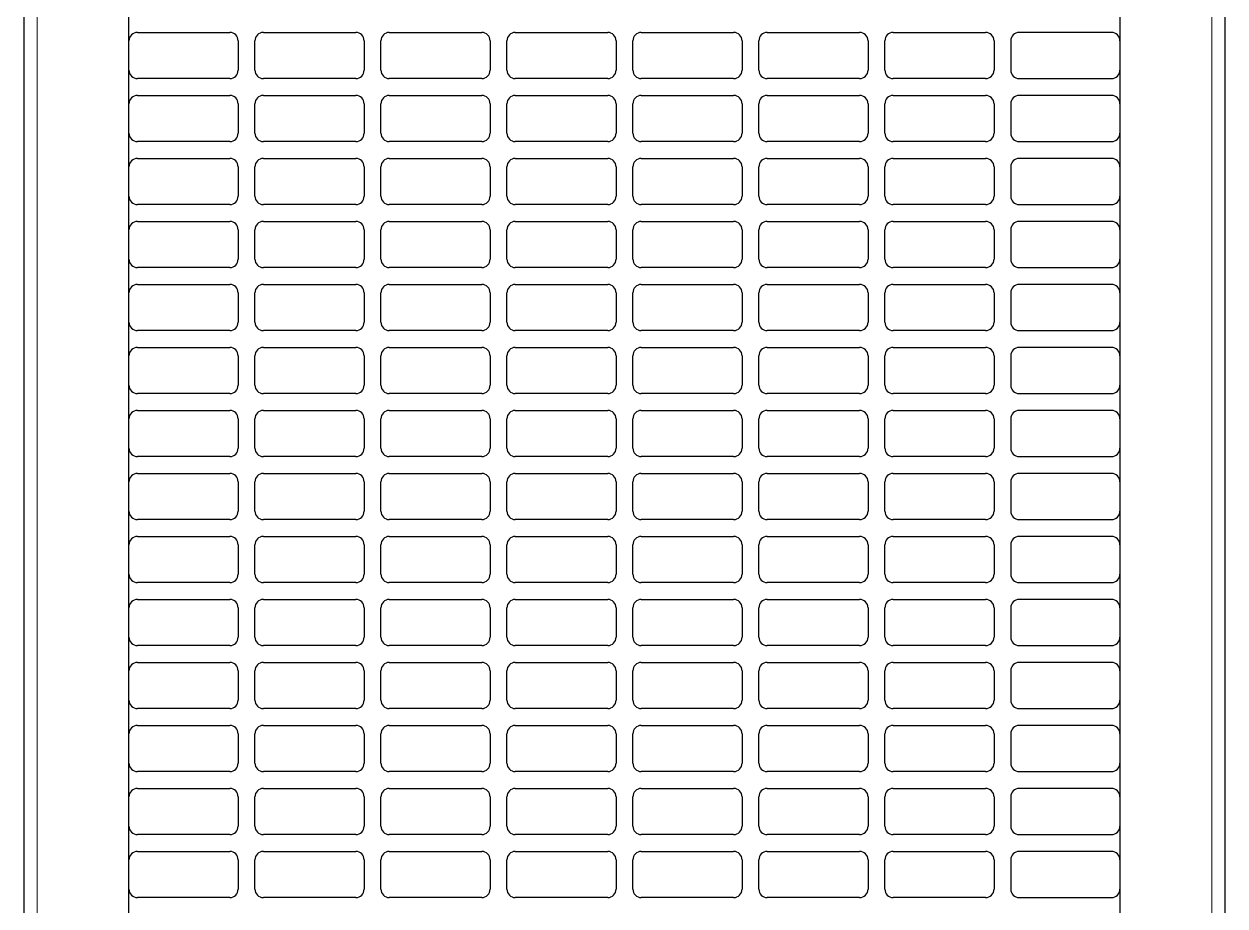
# Model space of a CAD drawing. Header units: millimetres. Extents: x -431 to 638, y -14 to 1990.
# Drawn here: x 287.8 to 573.8, y 1449.2 to 1659.2 of the extents above; entities that cross this region are included whole.
import ezdxf

# ---------------------------------------------------------------- set-up
doc = ezdxf.new("R2010")
doc.units = ezdxf.units.MM

msp = doc.modelspace()

# ---------------------------------------------------------------- linework, layer by layer
at = {"color": 7, "linetype": 'Continuous', "lineweight": 25}
for p, q in [((287.77, 159.16), (287.77, 1842.16)), ((573.77, 1842.16), (573.77, 159.16)), ((312.77, 159.16), (312.77, 1812.96)), ((548.77, 1812.96), (548.77, 159.16)), ((314.77, 1657.16), (336.77, 1657.16)), ((344.77, 1657.16), (366.77, 1657.16)), ((374.77, 1657.16), (396.77, 1657.16)), ((404.77, 1657.16), (426.77, 1657.16)), ((434.77, 1657.16), (456.77, 1657.16)), ((464.77, 1657.16), (486.77, 1657.16)), ((494.77, 1657.16), (516.77, 1657.16)), ((546.77, 1657.16), (524.77, 1657.16)), ((338.77, 1655.16), (338.77, 1648.16)), ((342.77, 1648.16), (342.77, 1655.16)), ((368.77, 1655.16), (368.77, 1648.16)), ((372.77, 1648.16), (372.77, 1655.16)), ((398.77, 1655.16), (398.77, 1648.16)), ((402.77, 1648.16), (402.77, 1655.16)), ((428.77, 1655.16), (428.77, 1648.16)), ((432.77, 1648.16), (432.77, 1655.16)), ((458.77, 1655.16), (458.77, 1648.16)), ((462.77, 1648.16), (462.77, 1655.16)), ((488.77, 1655.16), (488.77, 1648.16)), ((492.77, 1648.16), (492.77, 1655.16)), ((518.77, 1655.16), (518.77, 1648.16)), ((522.77, 1655.16), (522.77, 1648.16)), ((336.77, 1646.16), (314.77, 1646.16)), ((366.77, 1646.16), (344.77, 1646.16)), ((396.77, 1646.16), (374.77, 1646.16)), ((426.77, 1646.16), (404.77, 1646.16)), ((456.77, 1646.16), (434.77, 1646.16)), ((486.77, 1646.16), (464.77, 1646.16)), ((516.77, 1646.16), (494.77, 1646.16)), ((524.77, 1646.16), (546.77, 1646.16)), ((314.77, 1642.16), (336.77, 1642.16)), ((344.77, 1642.16), (366.77, 1642.16)), ((374.77, 1642.16), (396.77, 1642.16)), ((404.77, 1642.16), (426.77, 1642.16)), ((434.77, 1642.16), (456.77, 1642.16)), ((464.77, 1642.16), (486.77, 1642.16)), ((494.77, 1642.16), (516.77, 1642.16)), ((546.77, 1642.16), (524.77, 1642.16)), ((338.77, 1640.16), (338.77, 1633.16)), ((342.77, 1633.16), (342.77, 1640.16)), ((368.77, 1640.16), (368.77, 1633.16)), ((372.77, 1633.16), (372.77, 1640.16)), ((398.77, 1640.16), (398.77, 1633.16)), ((402.77, 1633.16), (402.77, 1640.16)), ((428.77, 1640.16), (428.77, 1633.16)), ((432.77, 1633.16), (432.77, 1640.16)), ((458.77, 1640.16), (458.77, 1633.16)), ((462.77, 1633.16), (462.77, 1640.16)), ((488.77, 1640.16), (488.77, 1633.16)), ((492.77, 1633.16), (492.77, 1640.16)), ((518.77, 1640.16), (518.77, 1633.16)), ((522.77, 1640.16), (522.77, 1633.16)), ((336.77, 1631.16), (314.77, 1631.16)), ((366.77, 1631.16), (344.77, 1631.16)), ((396.77, 1631.16), (374.77, 1631.16)), ((426.77, 1631.16), (404.77, 1631.16)), ((456.77, 1631.16), (434.77, 1631.16)), ((486.77, 1631.16), (464.77, 1631.16)), ((516.77, 1631.16), (494.77, 1631.16)), ((524.77, 1631.16), (546.77, 1631.16)), ((314.77, 1627.16), (336.77, 1627.16)), ((338.77, 1625.16), (338.77, 1618.16)), ((342.77, 1618.16), (342.77, 1625.16)), ((344.77, 1627.16), (366.77, 1627.16)), ((368.77, 1625.16), (368.77, 1618.16)), ((372.77, 1618.16), (372.77, 1625.16)), ((374.77, 1627.16), (396.77, 1627.16)), ((398.77, 1625.16), (398.77, 1618.16)), ((402.77, 1618.16), (402.77, 1625.16)), ((404.77, 1627.16), (426.77, 1627.16)), ((428.77, 1625.16), (428.77, 1618.16)), ((432.77, 1618.16), (432.77, 1625.16)), ((434.77, 1627.16), (456.77, 1627.16)), ((458.77, 1625.16), (458.77, 1618.16)), ((462.77, 1618.16), (462.77, 1625.16)), ((464.77, 1627.16), (486.77, 1627.16)), ((488.77, 1625.16), (488.77, 1618.16)), ((492.77, 1618.16), (492.77, 1625.16)), ((494.77, 1627.16), (516.77, 1627.16)), ((518.77, 1625.16), (518.77, 1618.16)), ((522.77, 1625.16), (522.77, 1618.16)), ((546.77, 1627.16), (524.77, 1627.16)), ((336.77, 1616.16), (314.77, 1616.16)), ((366.77, 1616.16), (344.77, 1616.16)), ((396.77, 1616.16), (374.77, 1616.16)), ((426.77, 1616.16), (404.77, 1616.16)), ((456.77, 1616.16), (434.77, 1616.16)), ((486.77, 1616.16), (464.77, 1616.16)), ((516.77, 1616.16), (494.77, 1616.16)), ((524.77, 1616.16), (546.77, 1616.16)), ((314.77, 1612.16), (336.77, 1612.16)), ((344.77, 1612.16), (366.77, 1612.16)), ((374.77, 1612.16), (396.77, 1612.16)), ((404.77, 1612.16), (426.77, 1612.16)), ((434.77, 1612.16), (456.77, 1612.16)), ((464.77, 1612.16), (486.77, 1612.16)), ((494.77, 1612.16), (516.77, 1612.16)), ((546.77, 1612.16), (524.77, 1612.16)), ((338.77, 1610.16), (338.77, 1603.16)), ((342.77, 1603.16), (342.77, 1610.16)), ((368.77, 1610.16), (368.77, 1603.16)), ((372.77, 1603.16), (372.77, 1610.16)), ((398.77, 1610.16), (398.77, 1603.16)), ((402.77, 1603.16), (402.77, 1610.16)), ((428.77, 1610.16), (428.77, 1603.16)), ((432.77, 1603.16), (432.77, 1610.16)), ((458.77, 1610.16), (458.77, 1603.16)), ((462.77, 1603.16), (462.77, 1610.16)), ((488.77, 1610.16), (488.77, 1603.16)), ((492.77, 1603.16), (492.77, 1610.16)), ((518.77, 1610.16), (518.77, 1603.16)), ((522.77, 1610.16), (522.77, 1603.16)), ((336.77, 1601.16), (314.77, 1601.16)), ((366.77, 1601.16), (344.77, 1601.16)), ((396.77, 1601.16), (374.77, 1601.16)), ((426.77, 1601.16), (404.77, 1601.16)), ((456.77, 1601.16), (434.77, 1601.16)), ((486.77, 1601.16), (464.77, 1601.16)), ((516.77, 1601.16), (494.77, 1601.16)), ((524.77, 1601.16), (546.77, 1601.16)), ((314.77, 1597.16), (336.77, 1597.16)), ((344.77, 1597.16), (366.77, 1597.16)), ((374.77, 1597.16), (396.77, 1597.16)), ((404.77, 1597.16), (426.77, 1597.16)), ((434.77, 1597.16), (456.77, 1597.16)), ((464.77, 1597.16), (486.77, 1597.16)), ((494.77, 1597.16), (516.77, 1597.16)), ((546.77, 1597.16), (524.77, 1597.16)), ((338.77, 1595.16), (338.77, 1588.16)), ((342.77, 1588.16), (342.77, 1595.16)), ((368.77, 1595.16), (368.77, 1588.16)), ((372.77, 1588.16), (372.77, 1595.16)), ((398.77, 1595.16), (398.77, 1588.16)), ((402.77, 1588.16), (402.77, 1595.16)), ((428.77, 1595.16), (428.77, 1588.16)), ((432.77, 1588.16), (432.77, 1595.16)), ((458.77, 1595.16), (458.77, 1588.16)), ((462.77, 1588.16), (462.77, 1595.16)), ((488.77, 1595.16), (488.77, 1588.16)), ((492.77, 1588.16), (492.77, 1595.16)), ((518.77, 1595.16), (518.77, 1588.16)), ((522.77, 1595.16), (522.77, 1588.16)), ((336.77, 1586.16), (314.77, 1586.16)), ((366.77, 1586.16), (344.77, 1586.16)), ((396.77, 1586.16), (374.77, 1586.16)), ((426.77, 1586.16), (404.77, 1586.16)), ((456.77, 1586.16), (434.77, 1586.16)), ((486.77, 1586.16), (464.77, 1586.16)), ((516.77, 1586.16), (494.77, 1586.16)), ((524.77, 1586.16), (546.77, 1586.16)), ((314.77, 1582.16), (336.77, 1582.16)), ((344.77, 1582.16), (366.77, 1582.16)), ((374.77, 1582.16), (396.77, 1582.16)), ((404.77, 1582.16), (426.77, 1582.16)), ((434.77, 1582.16), (456.77, 1582.16)), ((464.77, 1582.16), (486.77, 1582.16)), ((494.77, 1582.16), (516.77, 1582.16)), ((546.77, 1582.16), (524.77, 1582.16)), ((338.77, 1580.16), (338.77, 1573.16)), ((342.77, 1573.16), (342.77, 1580.16)), ((368.77, 1580.16), (368.77, 1573.16)), ((372.77, 1573.16), (372.77, 1580.16)), ((398.77, 1580.16), (398.77, 1573.16)), ((402.77, 1573.16), (402.77, 1580.16)), ((428.77, 1580.16), (428.77, 1573.16)), ((432.77, 1573.16), (432.77, 1580.16)), ((458.77, 1580.16), (458.77, 1573.16)), ((462.77, 1573.16), (462.77, 1580.16)), ((488.77, 1580.16), (488.77, 1573.16)), ((492.77, 1573.16), (492.77, 1580.16)), ((518.77, 1580.16), (518.77, 1573.16)), ((522.77, 1580.16), (522.77, 1573.16)), ((336.77, 1571.16), (314.77, 1571.16)), ((366.77, 1571.16), (344.77, 1571.16)), ((396.77, 1571.16), (374.77, 1571.16)), ((426.77, 1571.16), (404.77, 1571.16)), ((456.77, 1571.16), (434.77, 1571.16)), ((486.77, 1571.16), (464.77, 1571.16)), ((516.77, 1571.16), (494.77, 1571.16)), ((524.77, 1571.16), (546.77, 1571.16)), ((314.77, 1567.16), (336.77, 1567.16)), ((338.77, 1565.16), (338.77, 1558.16)), ((342.77, 1558.16), (342.77, 1565.16)), ((344.77, 1567.16), (366.77, 1567.16)), ((368.77, 1565.16), (368.77, 1558.16)), ((372.77, 1558.16), (372.77, 1565.16)), ((374.77, 1567.16), (396.77, 1567.16)), ((398.77, 1565.16), (398.77, 1558.16)), ((402.77, 1558.16), (402.77, 1565.16)), ((404.77, 1567.16), (426.77, 1567.16)), ((428.77, 1565.16), (428.77, 1558.16)), ((432.77, 1558.16), (432.77, 1565.16)), ((434.77, 1567.16), (456.77, 1567.16)), ((458.77, 1565.16), (458.77, 1558.16)), ((462.77, 1558.16), (462.77, 1565.16)), ((464.77, 1567.16), (486.77, 1567.16)), ((488.77, 1565.16), (488.77, 1558.16)), ((492.77, 1558.16), (492.77, 1565.16)), ((494.77, 1567.16), (516.77, 1567.16)), ((518.77, 1565.16), (518.77, 1558.16)), ((522.77, 1565.16), (522.77, 1558.16)), ((546.77, 1567.16), (524.77, 1567.16)), ((336.77, 1556.16), (314.77, 1556.16)), ((366.77, 1556.16), (344.77, 1556.16)), ((396.77, 1556.16), (374.77, 1556.16)), ((426.77, 1556.16), (404.77, 1556.16)), ((456.77, 1556.16), (434.77, 1556.16)), ((486.77, 1556.16), (464.77, 1556.16)), ((516.77, 1556.16), (494.77, 1556.16)), ((524.77, 1556.16), (546.77, 1556.16)), ((314.77, 1552.16), (336.77, 1552.16)), ((338.77, 1550.16), (338.77, 1543.16)), ((342.77, 1543.16), (342.77, 1550.16)), ((344.77, 1552.16), (366.77, 1552.16)), ((368.77, 1550.16), (368.77, 1543.16)), ((372.77, 1543.16), (372.77, 1550.16)), ((374.77, 1552.16), (396.77, 1552.16)), ((398.77, 1550.16), (398.77, 1543.16)), ((402.77, 1543.16), (402.77, 1550.16)), ((404.77, 1552.16), (426.77, 1552.16)), ((428.77, 1550.16), (428.77, 1543.16)), ((432.77, 1543.16), (432.77, 1550.16)), ((434.77, 1552.16), (456.77, 1552.16)), ((458.77, 1550.16), (458.77, 1543.16)), ((462.77, 1543.16), (462.77, 1550.16)), ((464.77, 1552.16), (486.77, 1552.16)), ((488.77, 1550.16), (488.77, 1543.16)), ((492.77, 1543.16), (492.77, 1550.16)), ((494.77, 1552.16), (516.77, 1552.16)), ((518.77, 1550.16), (518.77, 1543.16)), ((522.77, 1550.16), (522.77, 1543.16)), ((546.77, 1552.16), (524.77, 1552.16)), ((336.77, 1541.16), (314.77, 1541.16)), ((366.77, 1541.16), (344.77, 1541.16)), ((396.77, 1541.16), (374.77, 1541.16)), ((426.77, 1541.16), (404.77, 1541.16)), ((456.77, 1541.16), (434.77, 1541.16)), ((486.77, 1541.16), (464.77, 1541.16)), ((516.77, 1541.16), (494.77, 1541.16)), ((524.77, 1541.16), (546.77, 1541.16)), ((314.77, 1537.16), (336.77, 1537.16)), ((344.77, 1537.16), (366.77, 1537.16)), ((374.77, 1537.16), (396.77, 1537.16)), ((404.77, 1537.16), (426.77, 1537.16)), ((434.77, 1537.16), (456.77, 1537.16)), ((464.77, 1537.16), (486.77, 1537.16)), ((494.77, 1537.16), (516.77, 1537.16)), ((546.77, 1537.16), (524.77, 1537.16)), ((338.77, 1535.16), (338.77, 1528.16)), ((342.77, 1528.16), (342.77, 1535.16)), ((368.77, 1535.16), (368.77, 1528.16)), ((372.77, 1528.16), (372.77, 1535.16)), ((398.77, 1535.16), (398.77, 1528.16)), ((402.77, 1528.16), (402.77, 1535.16)), ((428.77, 1535.16), (428.77, 1528.16)), ((432.77, 1528.16), (432.77, 1535.16)), ((458.77, 1535.16), (458.77, 1528.16)), ((462.77, 1528.16), (462.77, 1535.16)), ((488.77, 1535.16), (488.77, 1528.16)), ((492.77, 1528.16), (492.77, 1535.16)), ((518.77, 1535.16), (518.77, 1528.16)), ((522.77, 1535.16), (522.77, 1528.16)), ((336.77, 1526.16), (314.77, 1526.16)), ((366.77, 1526.16), (344.77, 1526.16)), ((396.77, 1526.16), (374.77, 1526.16)), ((426.77, 1526.16), (404.77, 1526.16)), ((456.77, 1526.16), (434.77, 1526.16)), ((486.77, 1526.16), (464.77, 1526.16)), ((516.77, 1526.16), (494.77, 1526.16)), ((524.77, 1526.16), (546.77, 1526.16)), ((314.77, 1522.16), (336.77, 1522.16)), ((344.77, 1522.16), (366.77, 1522.16)), ((374.77, 1522.16), (396.77, 1522.16)), ((404.77, 1522.16), (426.77, 1522.16)), ((434.77, 1522.16), (456.77, 1522.16)), ((464.77, 1522.16), (486.77, 1522.16)), ((494.77, 1522.16), (516.77, 1522.16)), ((546.77, 1522.16), (524.77, 1522.16)), ((338.77, 1520.16), (338.77, 1513.16)), ((342.77, 1513.16), (342.77, 1520.16)), ((368.77, 1520.16), (368.77, 1513.16)), ((372.77, 1513.16), (372.77, 1520.16)), ((398.77, 1520.16), (398.77, 1513.16)), ((402.77, 1513.16), (402.77, 1520.16)), ((428.77, 1520.16), (428.77, 1513.16)), ((432.77, 1513.16), (432.77, 1520.16)), ((458.77, 1520.16), (458.77, 1513.16)), ((462.77, 1513.16), (462.77, 1520.16)), ((488.77, 1520.16), (488.77, 1513.16)), ((492.77, 1513.16), (492.77, 1520.16)), ((518.77, 1520.16), (518.77, 1513.16)), ((522.77, 1520.16), (522.77, 1513.16)), ((336.77, 1511.16), (314.77, 1511.16)), ((366.77, 1511.16), (344.77, 1511.16)), ((396.77, 1511.16), (374.77, 1511.16)), ((426.77, 1511.16), (404.77, 1511.16)), ((456.77, 1511.16), (434.77, 1511.16)), ((486.77, 1511.16), (464.77, 1511.16)), ((516.77, 1511.16), (494.77, 1511.16)), ((524.77, 1511.16), (546.77, 1511.16)), ((314.77, 1507.16), (336.77, 1507.16)), ((338.77, 1505.16), (338.77, 1498.16)), ((342.77, 1498.16), (342.77, 1505.16)), ((344.77, 1507.16), (366.77, 1507.16)), ((368.77, 1505.16), (368.77, 1498.16)), ((372.77, 1498.16), (372.77, 1505.16)), ((374.77, 1507.16), (396.77, 1507.16)), ((398.77, 1505.16), (398.77, 1498.16)), ((402.77, 1498.16), (402.77, 1505.16)), ((404.77, 1507.16), (426.77, 1507.16)), ((428.77, 1505.16), (428.77, 1498.16)), ((432.77, 1498.16), (432.77, 1505.16)), ((434.77, 1507.16), (456.77, 1507.16)), ((458.77, 1505.16), (458.77, 1498.16)), ((462.77, 1498.16), (462.77, 1505.16)), ((464.77, 1507.16), (486.77, 1507.16)), ((488.77, 1505.16), (488.77, 1498.16)), ((492.77, 1498.16), (492.77, 1505.16)), ((494.77, 1507.16), (516.77, 1507.16)), ((518.77, 1505.16), (518.77, 1498.16)), ((522.77, 1505.16), (522.77, 1498.16)), ((546.77, 1507.16), (524.77, 1507.16)), ((336.77, 1496.16), (314.77, 1496.16)), ((366.77, 1496.16), (344.77, 1496.16)), ((396.77, 1496.16), (374.77, 1496.16)), ((426.77, 1496.16), (404.77, 1496.16)), ((456.77, 1496.16), (434.77, 1496.16)), ((486.77, 1496.16), (464.77, 1496.16)), ((516.77, 1496.16), (494.77, 1496.16)), ((524.77, 1496.16), (546.77, 1496.16)), ((314.77, 1492.16), (336.77, 1492.16)), ((338.77, 1490.16), (338.77, 1483.16)), ((342.77, 1483.16), (342.77, 1490.16)), ((344.77, 1492.16), (366.77, 1492.16)), ((368.77, 1490.16), (368.77, 1483.16)), ((372.77, 1483.16), (372.77, 1490.16)), ((374.77, 1492.16), (396.77, 1492.16)), ((398.77, 1490.16), (398.77, 1483.16)), ((402.77, 1483.16), (402.77, 1490.16)), ((404.77, 1492.16), (426.77, 1492.16)), ((428.77, 1490.16), (428.77, 1483.16)), ((432.77, 1483.16), (432.77, 1490.16)), ((434.77, 1492.16), (456.77, 1492.16)), ((458.77, 1490.16), (458.77, 1483.16)), ((462.77, 1483.16), (462.77, 1490.16)), ((464.77, 1492.16), (486.77, 1492.16)), ((488.77, 1490.16), (488.77, 1483.16)), ((492.77, 1483.16), (492.77, 1490.16)), ((494.77, 1492.16), (516.77, 1492.16)), ((518.77, 1490.16), (518.77, 1483.16)), ((522.77, 1490.16), (522.77, 1483.16)), ((546.77, 1492.16), (524.77, 1492.16)), ((336.77, 1481.16), (314.77, 1481.16)), ((366.77, 1481.16), (344.77, 1481.16)), ((396.77, 1481.16), (374.77, 1481.16)), ((426.77, 1481.16), (404.77, 1481.16)), ((456.77, 1481.16), (434.77, 1481.16)), ((486.77, 1481.16), (464.77, 1481.16)), ((516.77, 1481.16), (494.77, 1481.16)), ((524.77, 1481.16), (546.77, 1481.16)), ((314.77, 1477.16), (336.77, 1477.16)), ((344.77, 1477.16), (366.77, 1477.16)), ((374.77, 1477.16), (396.77, 1477.16)), ((404.77, 1477.16), (426.77, 1477.16)), ((434.77, 1477.16), (456.77, 1477.16)), ((464.77, 1477.16), (486.77, 1477.16)), ((494.77, 1477.16), (516.77, 1477.16)), ((546.77, 1477.16), (524.77, 1477.16)), ((338.77, 1475.16), (338.77, 1468.16)), ((342.77, 1468.16), (342.77, 1475.16)), ((368.77, 1475.16), (368.77, 1468.16)), ((372.77, 1468.16), (372.77, 1475.16)), ((398.77, 1475.16), (398.77, 1468.16)), ((402.77, 1468.16), (402.77, 1475.16)), ((428.77, 1475.16), (428.77, 1468.16)), ((432.77, 1468.16), (432.77, 1475.16)), ((458.77, 1475.16), (458.77, 1468.16)), ((462.77, 1468.16), (462.77, 1475.16)), ((488.77, 1475.16), (488.77, 1468.16)), ((492.77, 1468.16), (492.77, 1475.16)), ((518.77, 1475.16), (518.77, 1468.16)), ((522.77, 1475.16), (522.77, 1468.16)), ((336.77, 1466.16), (314.77, 1466.16)), ((366.77, 1466.16), (344.77, 1466.16)), ((396.77, 1466.16), (374.77, 1466.16)), ((426.77, 1466.16), (404.77, 1466.16)), ((456.77, 1466.16), (434.77, 1466.16)), ((486.77, 1466.16), (464.77, 1466.16)), ((516.77, 1466.16), (494.77, 1466.16)), ((524.77, 1466.16), (546.77, 1466.16)), ((314.77, 1462.16), (336.77, 1462.16)), ((344.77, 1462.16), (366.77, 1462.16)), ((374.77, 1462.16), (396.77, 1462.16)), ((404.77, 1462.16), (426.77, 1462.16)), ((434.77, 1462.16), (456.77, 1462.16)), ((464.77, 1462.16), (486.77, 1462.16)), ((494.77, 1462.16), (516.77, 1462.16)), ((546.77, 1462.16), (524.77, 1462.16)), ((338.77, 1460.16), (338.77, 1453.16)), ((342.77, 1453.16), (342.77, 1460.16)), ((368.77, 1460.16), (368.77, 1453.16)), ((372.77, 1453.16), (372.77, 1460.16)), ((398.77, 1460.16), (398.77, 1453.16)), ((402.77, 1453.16), (402.77, 1460.16)), ((428.77, 1460.16), (428.77, 1453.16)), ((432.77, 1453.16), (432.77, 1460.16)), ((458.77, 1460.16), (458.77, 1453.16)), ((462.77, 1453.16), (462.77, 1460.16)), ((488.77, 1460.16), (488.77, 1453.16)), ((492.77, 1453.16), (492.77, 1460.16)), ((518.77, 1460.16), (518.77, 1453.16)), ((522.77, 1460.16), (522.77, 1453.16)), ((336.77, 1451.16), (314.77, 1451.16)), ((366.77, 1451.16), (344.77, 1451.16)), ((396.77, 1451.16), (374.77, 1451.16)), ((426.77, 1451.16), (404.77, 1451.16)), ((456.77, 1451.16), (434.77, 1451.16)), ((486.77, 1451.16), (464.77, 1451.16)), ((516.77, 1451.16), (494.77, 1451.16)), ((524.77, 1451.16), (546.77, 1451.16))]:
    msp.add_line(p, q, dxfattribs=at)
at = {"color": 8, "linetype": 'Continuous', "lineweight": 18}
for p, q in [((290.87, 159.16), (290.87, 1812.96)), ((570.67, 1812.96), (570.67, 159.16))]:
    msp.add_line(p, q, dxfattribs=at)
at = {"color": 7, "linetype": 'Continuous', "lineweight": 25}
for centre, start, end in [((314.77, 1655.16), 90, 180), ((336.77, 1655.16), 0, 90), ((344.77, 1655.16), 90, 180), ((366.77, 1655.16), 0, 90), ((374.77, 1655.16), 90, 180), ((396.77, 1655.16), 0, 90), ((404.77, 1655.16), 90, 180), ((426.77, 1655.16), 0, 90), ((434.77, 1655.16), 90, 180), ((456.77, 1655.16), 0, 90), ((464.77, 1655.16), 90, 180), ((486.77, 1655.16), 0, 90), ((494.77, 1655.16), 90, 180), ((516.77, 1655.16), 0, 90), ((524.77, 1655.16), 90, 180), ((546.77, 1655.16), 0, 90), ((314.77, 1648.16), 180, 270), ((336.77, 1648.16), 270, 0), ((344.77, 1648.16), 180, 270), ((366.77, 1648.16), 270, 360), ((374.77, 1648.16), 180, 270), ((396.77, 1648.16), 270, 360), ((404.77, 1648.16), 180, 270), ((426.77, 1648.16), 270, 0), ((434.77, 1648.16), 180, 270), ((456.77, 1648.16), 270, 0), ((464.77, 1648.16), 180, 270), ((486.77, 1648.16), 270, 360), ((494.77, 1648.16), 180, 270), ((516.77, 1648.16), 270, 360), ((524.77, 1648.16), 180, 270), ((546.77, 1648.16), 270, 0), ((314.77, 1640.16), 90, 180), ((336.77, 1640.16), 0, 90), ((344.77, 1640.16), 90, 180), ((366.77, 1640.16), 0, 90), ((374.77, 1640.16), 90, 180), ((396.77, 1640.16), 0, 90), ((404.77, 1640.16), 90, 180), ((426.77, 1640.16), 0, 90), ((434.77, 1640.16), 90, 180), ((456.77, 1640.16), 0, 90), ((464.77, 1640.16), 90, 180), ((486.77, 1640.16), 0, 90), ((494.77, 1640.16), 90, 180), ((516.77, 1640.16), 0, 90), ((524.77, 1640.16), 90, 180), ((546.77, 1640.16), 0, 90), ((314.77, 1633.16), 180, 270), ((336.77, 1633.16), 270, 0), ((344.77, 1633.16), 180, 270), ((366.77, 1633.16), 270, 360), ((374.77, 1633.16), 180, 270), ((396.77, 1633.16), 270, 360), ((404.77, 1633.16), 180, 270), ((426.77, 1633.16), 270, 0), ((434.77, 1633.16), 180, 270), ((456.77, 1633.16), 270, 0), ((464.77, 1633.16), 180, 270), ((486.77, 1633.16), 270, 360), ((494.77, 1633.16), 180, 270), ((516.77, 1633.16), 270, 360), ((524.77, 1633.16), 180, 270), ((546.77, 1633.16), 270, 0), ((314.77, 1625.16), 90, 180), ((336.77, 1625.16), 0, 90), ((344.77, 1625.16), 90, 180), ((366.77, 1625.16), 0, 90), ((374.77, 1625.16), 90, 180), ((396.77, 1625.16), 0, 90), ((404.77, 1625.16), 90, 180), ((426.77, 1625.16), 0, 90), ((434.77, 1625.16), 90, 180), ((456.77, 1625.16), 0, 90), ((464.77, 1625.16), 90, 180), ((486.77, 1625.16), 0, 90), ((494.77, 1625.16), 90, 180), ((516.77, 1625.16), 0, 90), ((524.77, 1625.16), 90, 180), ((546.77, 1625.16), 0, 90), ((314.77, 1618.16), 180, 270), ((336.77, 1618.16), 270, 0), ((344.77, 1618.16), 180, 270), ((366.77, 1618.16), 270, 360), ((374.77, 1618.16), 180, 270), ((396.77, 1618.16), 270, 360), ((404.77, 1618.16), 180, 270), ((426.77, 1618.16), 270, 0), ((434.77, 1618.16), 180, 270), ((456.77, 1618.16), 270, 0), ((464.77, 1618.16), 180, 270), ((486.77, 1618.16), 270, 360), ((494.77, 1618.16), 180, 270), ((516.77, 1618.16), 270, 360), ((524.77, 1618.16), 180, 270), ((546.77, 1618.16), 270, 0), ((314.77, 1610.16), 90, 180), ((336.77, 1610.16), 0, 90), ((344.77, 1610.16), 90, 180), ((366.77, 1610.16), 0, 90), ((374.77, 1610.16), 90, 180), ((396.77, 1610.16), 0, 90), ((404.77, 1610.16), 90, 180), ((426.77, 1610.16), 0, 90), ((434.77, 1610.16), 90, 180), ((456.77, 1610.16), 0, 90), ((464.77, 1610.16), 90, 180), ((486.77, 1610.16), 0, 90), ((494.77, 1610.16), 90, 180), ((516.77, 1610.16), 0, 90), ((524.77, 1610.16), 90, 180), ((546.77, 1610.16), 0, 90), ((314.77, 1603.16), 180, 270), ((336.77, 1603.16), 270, 0), ((344.77, 1603.16), 180, 270), ((366.77, 1603.16), 270, 360), ((374.77, 1603.16), 180, 270), ((396.77, 1603.16), 270, 360), ((404.77, 1603.16), 180, 270), ((426.77, 1603.16), 270, 0), ((434.77, 1603.16), 180, 270), ((456.77, 1603.16), 270, 0), ((464.77, 1603.16), 180, 270), ((486.77, 1603.16), 270, 360), ((494.77, 1603.16), 180, 270), ((516.77, 1603.16), 270, 360), ((524.77, 1603.16), 180, 270), ((546.77, 1603.16), 270, 0), ((314.77, 1595.16), 90, 180), ((336.77, 1595.16), 0, 90), ((344.77, 1595.16), 90, 180), ((366.77, 1595.16), 0, 90), ((374.77, 1595.16), 90, 180), ((396.77, 1595.16), 0, 90), ((404.77, 1595.16), 90, 180), ((426.77, 1595.16), 0, 90), ((434.77, 1595.16), 90, 180), ((456.77, 1595.16), 0, 90), ((464.77, 1595.16), 90, 180), ((486.77, 1595.16), 0, 90), ((494.77, 1595.16), 90, 180), ((516.77, 1595.16), 0, 90), ((524.77, 1595.16), 90, 180), ((546.77, 1595.16), 0, 90), ((314.77, 1588.16), 180, 270), ((336.77, 1588.16), 270, 0), ((344.77, 1588.16), 180, 270), ((366.77, 1588.16), 270, 360), ((374.77, 1588.16), 180, 270), ((396.77, 1588.16), 270, 360), ((404.77, 1588.16), 180, 270), ((426.77, 1588.16), 270, 0), ((434.77, 1588.16), 180, 270), ((456.77, 1588.16), 270, 0), ((464.77, 1588.16), 180, 270), ((486.77, 1588.16), 270, 360), ((494.77, 1588.16), 180, 270), ((516.77, 1588.16), 270, 360), ((524.77, 1588.16), 180, 270), ((546.77, 1588.16), 270, 0), ((314.77, 1580.16), 90, 180), ((336.77, 1580.16), 0, 90), ((344.77, 1580.16), 90, 180), ((366.77, 1580.16), 0, 90), ((374.77, 1580.16), 90, 180), ((396.77, 1580.16), 0, 90), ((404.77, 1580.16), 90, 180), ((426.77, 1580.16), 0, 90), ((434.77, 1580.16), 90, 180), ((456.77, 1580.16), 0, 90), ((464.77, 1580.16), 90, 180), ((486.77, 1580.16), 0, 90), ((494.77, 1580.16), 90, 180), ((516.77, 1580.16), 0, 90), ((524.77, 1580.16), 90, 180), ((546.77, 1580.16), 0, 90), ((314.77, 1573.16), 180, 270), ((336.77, 1573.16), 270, 0), ((344.77, 1573.16), 180, 270), ((366.77, 1573.16), 270, 360), ((374.77, 1573.16), 180, 270), ((396.77, 1573.16), 270, 360), ((404.77, 1573.16), 180, 270), ((426.77, 1573.16), 270, 0), ((434.77, 1573.16), 180, 270), ((456.77, 1573.16), 270, 0), ((464.77, 1573.16), 180, 270), ((486.77, 1573.16), 270, 360), ((494.77, 1573.16), 180, 270), ((516.77, 1573.16), 270, 360), ((524.77, 1573.16), 180, 270), ((546.77, 1573.16), 270, 0), ((314.77, 1565.16), 90, 180), ((336.77, 1565.16), 0, 90), ((344.77, 1565.16), 90, 180), ((366.77, 1565.16), 0, 90), ((374.77, 1565.16), 90, 180), ((396.77, 1565.16), 0, 90), ((404.77, 1565.16), 90, 180), ((426.77, 1565.16), 0, 90), ((434.77, 1565.16), 90, 180), ((456.77, 1565.16), 0, 90), ((464.77, 1565.16), 90, 180), ((486.77, 1565.16), 0, 90), ((494.77, 1565.16), 90, 180), ((516.77, 1565.16), 0, 90), ((524.77, 1565.16), 90, 180), ((546.77, 1565.16), 0, 90), ((314.77, 1558.16), 180, 270), ((336.77, 1558.16), 270, 0), ((344.77, 1558.16), 180, 270), ((366.77, 1558.16), 270, 360), ((374.77, 1558.16), 180, 270), ((396.77, 1558.16), 270, 360), ((404.77, 1558.16), 180, 270), ((426.77, 1558.16), 270, 0), ((434.77, 1558.16), 180, 270), ((456.77, 1558.16), 270, 0), ((464.77, 1558.16), 180, 270), ((486.77, 1558.16), 270, 360), ((494.77, 1558.16), 180, 270), ((516.77, 1558.16), 270, 360), ((524.77, 1558.16), 180, 270), ((546.77, 1558.16), 270, 0), ((314.77, 1550.16), 90, 180), ((336.77, 1550.16), 0, 90), ((344.77, 1550.16), 90, 180), ((366.77, 1550.16), 0, 90), ((374.77, 1550.16), 90, 180), ((396.77, 1550.16), 0, 90), ((404.77, 1550.16), 90, 180), ((426.77, 1550.16), 0, 90), ((434.77, 1550.16), 90, 180), ((456.77, 1550.16), 0, 90), ((464.77, 1550.16), 90, 180), ((486.77, 1550.16), 0, 90), ((494.77, 1550.16), 90, 180), ((516.77, 1550.16), 0, 90), ((524.77, 1550.16), 90, 180), ((546.77, 1550.16), 0, 90), ((314.77, 1543.16), 180, 270), ((336.77, 1543.16), 270, 0), ((344.77, 1543.16), 180, 270), ((366.77, 1543.16), 270, 360), ((374.77, 1543.16), 180, 270), ((396.77, 1543.16), 270, 360), ((404.77, 1543.16), 180, 270), ((426.77, 1543.16), 270, 0), ((434.77, 1543.16), 180, 270), ((456.77, 1543.16), 270, 0), ((464.77, 1543.16), 180, 270), ((486.77, 1543.16), 270, 360), ((494.77, 1543.16), 180, 270), ((516.77, 1543.16), 270, 360), ((524.77, 1543.16), 180, 270), ((546.77, 1543.16), 270, 0), ((314.77, 1535.16), 90, 180), ((336.77, 1535.16), 0, 90), ((344.77, 1535.16), 90, 180), ((366.77, 1535.16), 0, 90), ((374.77, 1535.16), 90, 180), ((396.77, 1535.16), 0, 90), ((404.77, 1535.16), 90, 180), ((426.77, 1535.16), 0, 90), ((434.77, 1535.16), 90, 180), ((456.77, 1535.16), 0, 90), ((464.77, 1535.16), 90, 180), ((486.77, 1535.16), 0, 90), ((494.77, 1535.16), 90, 180), ((516.77, 1535.16), 0, 90), ((524.77, 1535.16), 90, 180), ((546.77, 1535.16), 0, 90), ((314.77, 1528.16), 180, 270), ((336.77, 1528.16), 270, 0), ((344.77, 1528.16), 180, 270), ((366.77, 1528.16), 270, 360), ((374.77, 1528.16), 180, 270), ((396.77, 1528.16), 270, 360), ((404.77, 1528.16), 180, 270), ((426.77, 1528.16), 270, 0), ((434.77, 1528.16), 180, 270), ((456.77, 1528.16), 270, 0), ((464.77, 1528.16), 180, 270), ((486.77, 1528.16), 270, 360), ((494.77, 1528.16), 180, 270), ((516.77, 1528.16), 270, 360), ((524.77, 1528.16), 180, 270), ((546.77, 1528.16), 270, 0), ((314.77, 1520.16), 90, 180), ((336.77, 1520.16), 0, 90), ((344.77, 1520.16), 90, 180), ((366.77, 1520.16), 0, 90), ((374.77, 1520.16), 90, 180), ((396.77, 1520.16), 0, 90), ((404.77, 1520.16), 90, 180), ((426.77, 1520.16), 0, 90), ((434.77, 1520.16), 90, 180), ((456.77, 1520.16), 0, 90), ((464.77, 1520.16), 90, 180), ((486.77, 1520.16), 0, 90), ((494.77, 1520.16), 90, 180), ((516.77, 1520.16), 0, 90), ((524.77, 1520.16), 90, 180), ((546.77, 1520.16), 0, 90), ((314.77, 1513.16), 180, 270), ((336.77, 1513.16), 270, 0), ((344.77, 1513.16), 180, 270), ((366.77, 1513.16), 270, 360), ((374.77, 1513.16), 180, 270), ((396.77, 1513.16), 270, 360), ((404.77, 1513.16), 180, 270), ((426.77, 1513.16), 270, 0), ((434.77, 1513.16), 180, 270), ((456.77, 1513.16), 270, 0), ((464.77, 1513.16), 180, 270), ((486.77, 1513.16), 270, 360), ((494.77, 1513.16), 180, 270), ((516.77, 1513.16), 270, 360), ((524.77, 1513.16), 180, 270), ((546.77, 1513.16), 270, 0), ((314.77, 1505.16), 90, 180), ((336.77, 1505.16), 0, 90), ((344.77, 1505.16), 90, 180), ((366.77, 1505.16), 0, 90), ((374.77, 1505.16), 90, 180), ((396.77, 1505.16), 0, 90), ((404.77, 1505.16), 90, 180), ((426.77, 1505.16), 0, 90), ((434.77, 1505.16), 90, 180), ((456.77, 1505.16), 0, 90), ((464.77, 1505.16), 90, 180), ((486.77, 1505.16), 0, 90), ((494.77, 1505.16), 90, 180), ((516.77, 1505.16), 0, 90), ((524.77, 1505.16), 90, 180), ((546.77, 1505.16), 0, 90), ((314.77, 1498.16), 180, 270), ((336.77, 1498.16), 270, 0), ((344.77, 1498.16), 180, 270), ((366.77, 1498.16), 270, 0), ((374.77, 1498.16), 180, 270), ((396.77, 1498.16), 270, 0), ((404.77, 1498.16), 180, 270), ((426.77, 1498.16), 270, 360), ((434.77, 1498.16), 180, 270), ((456.77, 1498.16), 270, 360), ((464.77, 1498.16), 180, 270), ((486.77, 1498.16), 270, 0), ((494.77, 1498.16), 180, 270), ((516.77, 1498.16), 270, 360), ((524.77, 1498.16), 180, 270), ((546.77, 1498.16), 270, 0), ((314.77, 1490.16), 90, 180), ((336.77, 1490.16), 0, 90), ((344.77, 1490.16), 90, 180), ((366.77, 1490.16), 0, 90), ((374.77, 1490.16), 90, 180), ((396.77, 1490.16), 0, 90), ((404.77, 1490.16), 90, 180), ((426.77, 1490.16), 0, 90), ((434.77, 1490.16), 90, 180), ((456.77, 1490.16), 0, 90), ((464.77, 1490.16), 90, 180), ((486.77, 1490.16), 0, 90), ((494.77, 1490.16), 90, 180), ((516.77, 1490.16), 0, 90), ((524.77, 1490.16), 90, 180), ((546.77, 1490.16), 0, 90), ((314.77, 1483.16), 180, 270), ((336.77, 1483.16), 270, 0), ((344.77, 1483.16), 180, 270), ((366.77, 1483.16), 270, 0), ((374.77, 1483.16), 180, 270), ((396.77, 1483.16), 270, 360), ((404.77, 1483.16), 180, 270), ((426.77, 1483.16), 270, 360), ((434.77, 1483.16), 180, 270), ((456.77, 1483.16), 270, 0), ((464.77, 1483.16), 180, 270), ((486.77, 1483.16), 270, 0), ((494.77, 1483.16), 180, 270), ((516.77, 1483.16), 270, 0), ((524.77, 1483.16), 180, 270), ((546.77, 1483.16), 270, 0), ((314.77, 1475.16), 90, 180), ((336.77, 1475.16), 0, 90), ((344.77, 1475.16), 90, 180), ((366.77, 1475.16), 0, 90), ((374.77, 1475.16), 90, 180), ((396.77, 1475.16), 0, 90), ((404.77, 1475.16), 90, 180), ((426.77, 1475.16), 0, 90), ((434.77, 1475.16), 90, 180), ((456.77, 1475.16), 0, 90), ((464.77, 1475.16), 90, 180), ((486.77, 1475.16), 0, 90), ((494.77, 1475.16), 90, 180), ((516.77, 1475.16), 0, 90), ((524.77, 1475.16), 90, 180), ((546.77, 1475.16), 0, 90), ((314.77, 1468.16), 180, 270), ((336.77, 1468.16), 270, 0), ((344.77, 1468.16), 180, 270), ((366.77, 1468.16), 270, 0), ((374.77, 1468.16), 180, 270), ((396.77, 1468.16), 270, 360), ((404.77, 1468.16), 180, 270), ((426.77, 1468.16), 270, 360), ((434.77, 1468.16), 180, 270), ((456.77, 1468.16), 270, 0), ((464.77, 1468.16), 180, 270), ((486.77, 1468.16), 270, 0), ((494.77, 1468.16), 180, 270), ((516.77, 1468.16), 270, 0), ((524.77, 1468.16), 180, 270), ((546.77, 1468.16), 270, 0), ((314.77, 1460.16), 90, 180), ((336.77, 1460.16), 0, 90), ((344.77, 1460.16), 90, 180), ((366.77, 1460.16), 0, 90), ((374.77, 1460.16), 90, 180), ((396.77, 1460.16), 0, 90), ((404.77, 1460.16), 90, 180), ((426.77, 1460.16), 0, 90), ((434.77, 1460.16), 90, 180), ((456.77, 1460.16), 0, 90), ((464.77, 1460.16), 90, 180), ((486.77, 1460.16), 0, 90), ((494.77, 1460.16), 90, 180), ((516.77, 1460.16), 0, 90), ((524.77, 1460.16), 90, 180), ((546.77, 1460.16), 0, 90), ((314.77, 1453.16), 180, 270), ((336.77, 1453.16), 270, 0), ((344.77, 1453.16), 180, 270), ((366.77, 1453.16), 270, 0), ((374.77, 1453.16), 180, 270), ((396.77, 1453.16), 270, 0), ((404.77, 1453.16), 180, 270), ((426.77, 1453.16), 270, 360), ((434.77, 1453.16), 180, 270), ((456.77, 1453.16), 270, 360), ((464.77, 1453.16), 180, 270), ((486.77, 1453.16), 270, 0), ((494.77, 1453.16), 180, 270), ((516.77, 1453.16), 270, 360), ((524.77, 1453.16), 180, 270), ((546.77, 1453.16), 270, 0)]:
    msp.add_arc(centre, 2, start, end, dxfattribs=at)

doc.saveas('drawing.dxf')
